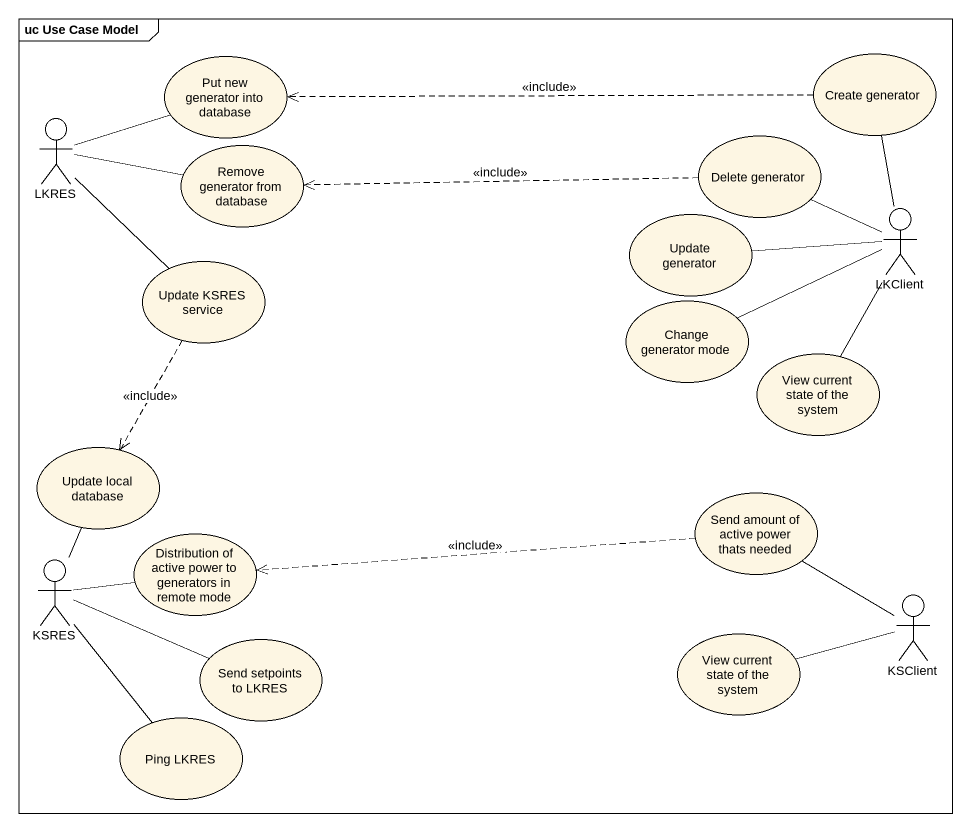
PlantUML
@startuml
mainframe uc Use Case Model
usecase "Put new generator into database" as Put_new_generator_into
usecase "Create generator" as Create_generator
actor LKRES
usecase "Remove generator from database" as Remove_generator_from
usecase "Delete generator" as Delete_generator
usecase "Update generator" as Update_generator
actor LKClient
usecase "Update KSRES service" as Update_KSRES_service
usecase "Change generator mode" as Change_generator_mode
usecase "View current state of the system" as View_current_state_of_the
usecase "Update local database" as Update_local_database
usecase "Distribution of active power to generators in remote mode" as Distribution_of_active
usecase "Send amount of active power thats needed" as Send_amount_of_active_power
actor KSRES
usecase "Send setpoints to LKRES" as Send_setpoints_to_LKRES
usecase "View current state of the system" as View_current_state_of_the_2
actor KSClient
usecase "Ping LKRES" as Ping_LKRES
Create_generator .left.> Put_new_generator_into : <<include>>
LKRES -right- Put_new_generator_into
LKRES -right- Remove_generator_from
LKRES -- Update_KSRES_service
Delete_generator .left.> Remove_generator_from : <<include>>
LKClient -up- Create_generator
LKClient -up- Delete_generator
LKClient -left- Update_generator
LKClient -left- Change_generator_mode
LKClient -- View_current_state_of_the
Update_KSRES_service ..> Update_local_database : <<include>>
Send_amount_of_active_power .left.> Distribution_of_active : <<include>>
KSRES -up- Update_local_database
KSRES -right- Distribution_of_active
KSRES -right- Send_setpoints_to_LKRES
KSRES -- Ping_LKRES
KSClient -up- Send_amount_of_active_power
KSClient -left- View_current_state_of_the_2
@enduml
